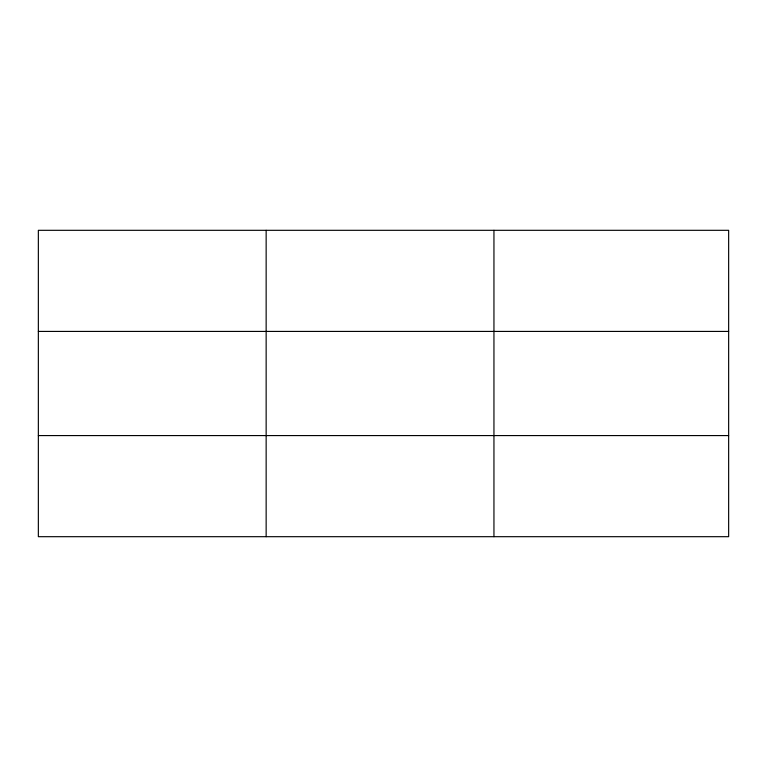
<?xml version="1.0" encoding="UTF-8"?>
<svg xmlns="http://www.w3.org/2000/svg" width="767" height="767" viewBox="0 0 767 767"><rect width="100%" height="100%" fill="white"/><g stroke="black" fill="none" stroke-linecap="round" stroke-linejoin="round"><path stroke-width="1.15" d="M266.149 230.311L266.149 536.689M493.948 230.311L493.948 536.689M728.65 331.421L728.65 230.311L38.35 230.311L38.35 536.689L728.65 536.689L728.65 331.421L38.35 331.421M38.35 435.579L728.65 435.579"/></g></svg>
